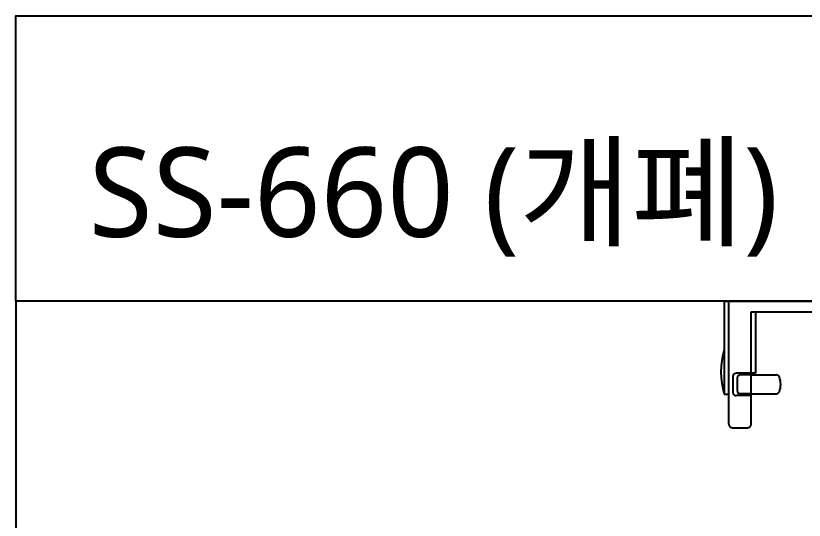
# Model space of a CAD drawing. Extents: x 5656 to 11650, y -52 to 2475.
# Drawn here: x 9015 to 9720, y 2024 to 2475 of the extents above; entities that cross this region are included whole.
import ezdxf

# ---------------------------------------------------------------- set-up
doc = ezdxf.new("R2010")
doc.units = 0
doc.header["$LTSCALE"] = 20
doc.header["$MEASUREMENT"] = 0
doc.layers.get('0').update_dxf_attribs({"linetype": 'CONTINUOUS'})
for name, color, linetype in [('3', 3, 'CONTINUOUS'), ('4', 4, 'CONTINUOUS'), ('6', 6, 'CONTINUOUS')]:
    doc.layers.add(name, color=color, linetype=linetype)
doc.styles.add('GHS', font='romans', dxfattribs={"bigfont": 'ghs'})

msp = doc.modelspace()

# ---------------------------------------------------------------- linework, layer by layer
at = {"layer": '3', "color": 7}
msp.add_lwpolyline([(9014.74, 2219.94), (9014.74, 2475.31), (11649.89, 2475.31), (11649.89, 294.9), (10942.24, 294.9)], dxfattribs=at)
at = {"layer": '4'}
for p, q in [((9648.74, 2219.94), (9820.74, 2219.94)), ((9648.74, 2219.94), (9648.74, 2136.94)), ((9652.74, 2109.94), (9652.74, 2219.94)), ((9672.74, 2210.63), (9796.74, 2210.63)), ((9672.74, 2109.94), (9672.74, 2210.63)), ((9676.52, 2210.63), (9676.52, 2155.63)), ((9656.37, 2152.63), (9656.37, 2138.63)), ((9672.74, 2155.63), (9659.37, 2155.63)), ((9672.74, 2154.13), (9663.37, 2154.13)), ((9676.52, 2155.63), (9672.74, 2155.63)), ((9672.74, 2154.13), (9695.2, 2154.13)), ((9660.37, 2151.13), (9660.37, 2140.13)), ((9648.74, 2136.94), (9652.74, 2136.94)), ((9672.74, 2135.63), (9659.37, 2135.63)), ((9672.74, 2137.13), (9663.37, 2137.13)), ((9672.74, 2137.13), (9695.2, 2137.13)), ((9655.74, 2106.94), (9669.74, 2106.94))]:
    msp.add_line(p, q, dxfattribs=at)
for centre, radius, start, end in [((9713.92, 2156.94), 68.18, 162.94091, 197.05909), ((9659.37, 2152.63), 3, 90, 180), ((9663.37, 2151.13), 3, 90, 180), ((9695.2, 2151.13), 3, 20.74303, 90), ((9680.68, 2145.63), 18.53, 339.25697, 20.74303), ((9659.37, 2138.63), 3, 180, 270), ((9663.37, 2140.13), 3, 180, 270), ((9695.2, 2140.13), 3, 270, 339.25697), ((9655.74, 2109.94), 3, 180, 270), ((9669.74, 2109.94), 3, 270, 0)]:
    msp.add_arc(centre, radius, start, end, dxfattribs=at)
at = {"layer": '6', "color": 6}
msp.add_lwpolyline([(10210.99, 2219.94), (9014.74, 2219.94), (9014.74, 294.9), (10942.24, 294.9), (10942.24, 1294.9)], dxfattribs=at)

# ---------------------------------------------------------------- texts
at = {"insert": (9079.99, 2357.6), "char_height": 80, "width": 1214.3201, "attachment_point": 1, "style": 'GHS'}
msp.add_mtext('{\\fNanumGothic|b0|i0|c0|p50;SS-660 (\\fNanumGothic|b0|i0|c129|p50;개폐)}', dxfattribs=at)

doc.saveas('drawing.dxf')
